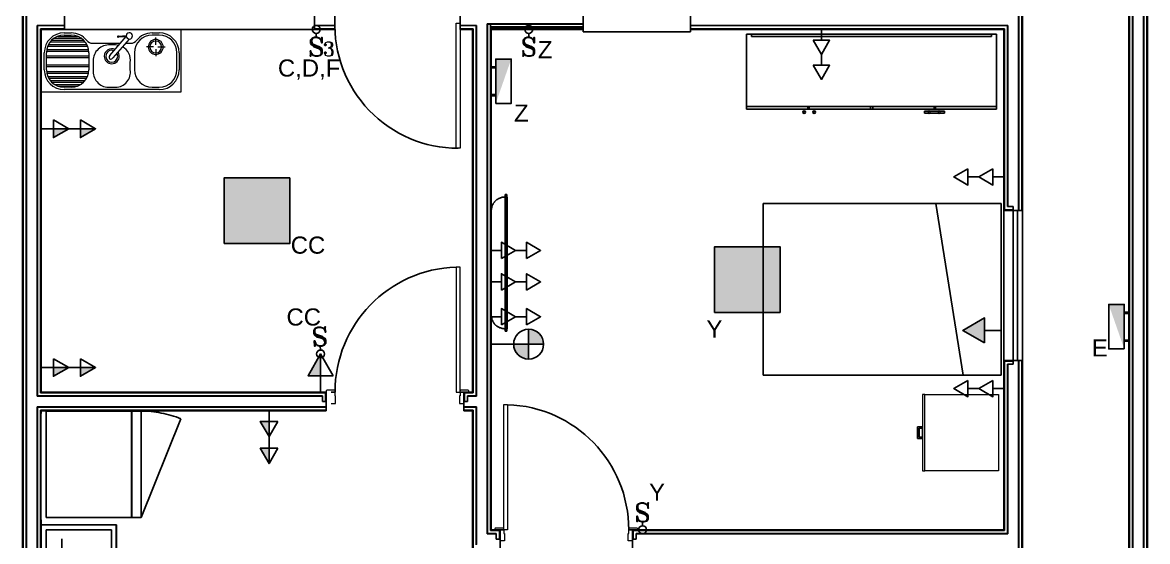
# Model space of a CAD drawing. Header units: millimetres. Extents: x 3082 to 3316, y 298 to 342.
# Drawn here: x 3258.97 to 3267.97, y 323.55 to 327.7 of the extents above; entities that cross this region are included whole.
import ezdxf
from ezdxf.enums import TextEntityAlignment as Align

# ---------------------------------------------------------------- set-up
doc = ezdxf.new("R2010")
doc.units = ezdxf.units.MM
doc.header["$MEASUREMENT"] = 0
for name, pattern in [('CONTINU', [0]), ('Oculta', [7.14375, 4.7625, -2.38125]), ('Traço', [20.833333, 10.416667, -10.416667])]:
    doc.linetypes.add(name, pattern=pattern)
for name, color, linetype in [('-HIDRO', 8, 'CONTINUOUS'), ('eletroduto parede e teto', 2, 'CONTINU'), ('Especificações', 3, 'CONTINUOUS'), ('PL09', 9, 'CONTINUOUS'), ('PL3', 3, 'CONTINUOUS'), ('Pontos Elétricos', 3, 'CONTINUOUS'), ('Pontos Luminotécnicos', 3, 'CONTINUOUS'), ('PONTOS_ELETRICOS', 2, 'CONTINUOUS')]:
    doc.layers.add(name, color=color, linetype=linetype)
doc.styles.add('ARIAL', font='arial.ttf', dxfattribs={"height": 2})
doc.styles.add('INTERRUPTOR', font='romant__.ttf', dxfattribs={"height": 0.6})

# ---------------------------------------------------------------- blocks, each defined once
blk = doc.blocks.new('terreo')
at = {"layer": '-HIDRO'}
for p, q in [((4.28, 15.855), (4.28, -11.135)), ((4.2825, 15.8575), (4.2825, -11.1375)), ((4.2525, 15.8275), (4.2525, -11.1075)), ((4.255, 15.83), (4.255, -11.11)), ((4.1375, 15.7125), (4.1375, -6.0925)), ((4.14, 15.715), (4.14, -6.095)), ((4.165, 15.74), (4.165, -6.12)), ((4.1675, 15.7425), (4.1675, -6.1225)), ((3.2525, 11.56), (3.2525, 9.0632)), ((3.255, 11.56), (3.255, 9.0632)), ((3.28, 11.56), (3.28, 9.0632)), ((3.2825, 11.56), (3.2825, 9.0632)), ((-4.7125, 0.7925), (-4.7125, 10.66)), ((-4.71, 0.7925), (-4.71, 10.6575)), ((-4.685, 0.7925), (-4.685, 10.63)), ((-4.6825, 0.7925), (-4.6825, 10.6275)), ((-4.3784, 10.66), (-4.3784, 10.51)), ((-2.3784, 10.66), (-2.3784, 10.51)), ((-4.3784, 10.5425), (-4.5975, 10.5425)), ((-4.5975, 7.5775), (-4.5975, 10.5425)), ((-4.3784, 10.54), (-4.595, 10.54)), ((-4.595, 7.58), (-4.595, 10.54)), ((-2.2159, 10.5425), (-2.3784, 10.5425)), ((-2.2159, 10.54), (-2.3784, 10.54)), ((-1.0825, 10.5425), (-1.215, 10.5425)), ((-1.085, 10.54), (-1.215, 10.54)), ((-1.085, 10.54), (-1.085, 7.58)), ((-1.0825, 10.5425), (-1.0825, 7.5775)), ((-0.9975, 10.555), (-0.9975, 6.4775)), ((-0.23, 10.555), (-0.9975, 10.555)), ((-0.995, 10.5525), (-0.995, 6.48)), ((-0.23, 10.5525), (-0.995, 10.5525)), ((-0.97, 6.505), (-0.97, 10.5525)), ((3.1675, 10.5425), (0.63, 10.5425)), ((3.165, 10.54), (0.63, 10.54)), ((3.165, 10.54), (3.165, 9.0932)), ((3.1675, 10.5425), (3.1675, 9.0932)), ((-4.3784, 10.515), (-4.57, 10.515)), ((-4.57, 7.605), (-4.57, 10.515)), ((-4.5675, 10.5125), (-4.5675, 10.515)), ((-4.3784, 10.5125), (-4.5675, 10.5125)), ((-4.5675, 7.6075), (-4.5675, 10.5125)), ((-4.565, 10.5125), (-4.565, 10.51)), ((-2.3784, 10.51), (-4.3784, 10.51)), ((-2.2159, 10.515), (-2.3784, 10.515)), ((-2.2159, 10.5125), (-2.3784, 10.5125)), ((-1.11, 10.515), (-1.215, 10.515)), ((-1.1125, 10.5125), (-1.215, 10.5125)), ((-1.115, 10.51), (-1.115, 10.5125)), ((-1.1125, 10.515), (-1.1125, 7.6075)), ((-1.11, 10.515), (-1.11, 7.605)), ((-0.23, 10.53), (-0.97, 10.53)), ((-0.9675, 10.515), (-0.9675, 10.53)), ((-0.23, 10.52), (-0.9675, 10.52)), ((-0.9675, 10.515), (-0.9675, 6.505)), ((-0.23, 10.515), (-0.9675, 10.515)), ((-0.965, 10.515), (-0.965, 10.51)), ((-0.23, 10.51), (-0.23, 10.49)), ((-0.23, 10.49), (0.63, 10.49)), ((3.14, 10.515), (0.63, 10.515)), ((3.1375, 10.5125), (0.63, 10.5125)), ((0.63, 10.49), (0.63, 10.51)), ((1.0781, 10.4732), (3.0781, 10.4732)), ((1.0781, 9.8932), (1.0781, 10.4732)), ((1.1181, 10.4732), (3.0381, 10.4732)), ((1.1181, 10.4732), (1.1181, 10.4532)), ((3.0381, 10.4532), (1.1181, 10.4532)), ((3.0381, 10.4532), (3.0381, 10.4732)), ((3.0781, 10.4732), (3.0781, 9.8932)), ((3.135, 10.51), (3.135, 10.5125)), ((3.1375, 10.515), (3.1375, 9.0657)), ((3.14, 10.515), (3.14, 9.0682)), ((1.0781, 9.8932), (1.5681, 9.8932)), ((1.0781, 9.8932), (1.0781, 9.8732)), ((3.0781, 9.8932), (1.0781, 9.8932)), ((1.5681, 9.8732), (1.0781, 9.8732)), ((1.5681, 9.8932), (1.5681, 9.8732)), ((1.5781, 9.8732), (1.5681, 9.8732)), ((1.5781, 9.8932), (2.0681, 9.8932)), ((1.5781, 9.8932), (1.5781, 9.8732)), ((2.0681, 9.8732), (1.5781, 9.8732)), ((2.0681, 9.8932), (2.0681, 9.8732)), ((2.0881, 9.8732), (2.0681, 9.8732)), ((2.0881, 9.8932), (2.5781, 9.8932)), ((2.0881, 9.8932), (2.0881, 9.8732)), ((2.5781, 9.8732), (2.0881, 9.8732)), ((2.5316, 9.8557), (2.5, 9.8557)), ((2.5, 9.8482), (2.5, 9.8557)), ((2.5, 9.8407), (2.5, 9.8482)), ((2.5, 9.8407), (2.5322, 9.8407)), ((2.5435, 9.8407), (2.6119, 9.8407)), ((2.6127, 9.8557), (2.5446, 9.8557)), ((2.5781, 9.8932), (2.5781, 9.8732)), ((2.5881, 9.8732), (2.5781, 9.8732)), ((2.5881, 9.8932), (3.0781, 9.8932)), ((2.5881, 9.8932), (2.5881, 9.8732)), ((3.0781, 9.8732), (2.5881, 9.8732)), ((2.6242, 9.8407), (2.66, 9.8407)), ((2.66, 9.8557), (2.6246, 9.8557)), ((2.66, 9.8557), (2.66, 9.8482)), ((2.66, 9.8482), (2.66, 9.8407)), ((3.0781, 9.8932), (3.0781, 9.8732)), ((-0.84, 9.1896), (-0.855, 9.1896)), ((-0.855, 9.1746), (-0.855, 9.1896)), ((-0.84, 9.1896), (-0.84, 9.1746)), ((-0.855, 8.112), (-0.855, 9.1746)), ((-0.84, 9.1746), (-0.84, 8.112)), ((-0.837, 9.1696), (-0.84, 9.1696)), ((-0.837, 9.1696), (-0.837, 8.117)), ((1.21, 9.1176), (1.21, 7.7456)), ((3.115, 9.1176), (1.21, 9.1176)), ((2.8102, 7.7456), (2.5923, 9.1176)), ((3.115, 9.1176), (3.115, 7.7456)), ((3.165, 9.0932), (3.21, 9.0932)), ((3.21, 9.0632), (3.21, 9.0932)), ((3.135, 7.8632), (3.135, 9.0632)), ((3.285, 9.0632), (3.135, 9.0632)), ((3.1375, 9.0657), (3.21, 9.0657)), ((3.14, 9.0682), (3.21, 9.0682)), ((3.21, 7.8632), (3.21, 9.0632)), ((3.245, 7.8632), (3.245, 9.0632)), ((3.285, 9.0632), (3.285, 7.8632)), ((-4.565, 8.76), (-4.565, 8.61)), ((-0.855, 8.097), (-0.855, 8.112)), ((-0.84, 8.117), (-0.837, 8.117)), ((-0.84, 8.112), (-0.84, 8.097)), ((-0.855, 8.097), (-0.84, 8.097)), ((3.135, 7.8632), (3.285, 7.8632)), ((3.1375, 7.8607), (3.1375, 6.5075)), ((3.21, 7.8607), (3.1375, 7.8607)), ((3.14, 7.8582), (3.14, 6.505)), ((3.21, 7.8582), (3.14, 7.8582)), ((3.165, 7.8332), (3.165, 6.48)), ((3.21, 7.8332), (3.165, 7.8332)), ((3.1675, 7.8332), (3.1675, 6.4775)), ((3.21, 7.8332), (3.21, 7.8632)), ((3.2525, 7.8632), (3.2525, 3.9014)), ((3.255, 7.8632), (3.255, 3.9014)), ((3.28, 7.8632), (3.28, 3.9014)), ((3.2825, 7.8632), (3.2825, 3.9014)), ((3.115, 7.7456), (1.21, 7.7456)), ((-2.3156, 7.5775), (-4.5975, 7.5775)), ((-4.595, 7.58), (-2.3156, 7.58)), ((-4.5675, 7.605), (-4.57, 7.605)), ((-4.5675, 7.6075), (-3.56, 7.6075)), ((-2.2906, 7.605), (-4.5675, 7.605)), ((-3.565, 7.61), (-3.415, 7.61)), ((-2.2881, 7.6075), (-3.56, 7.6075)), ((-2.3156, 7.535), (-2.3156, 7.58)), ((-2.2906, 7.535), (-2.2906, 7.605)), ((-2.2881, 7.535), (-2.2881, 7.6075)), ((-1.1825, 7.6075), (-1.1825, 7.535)), ((-1.1125, 7.6075), (-1.1825, 7.6075)), ((-1.11, 7.605), (-1.18, 7.605)), ((-1.18, 7.605), (-1.18, 7.535)), ((-1.085, 7.58), (-1.155, 7.58)), ((-1.155, 7.58), (-1.155, 7.535)), ((-1.0825, 7.5775), (-1.155, 7.5775)), ((-2.2856, 7.4925), (-4.5975, 7.4925)), ((-4.5975, 0.8225), (-4.5975, 7.4925)), ((-2.2856, 7.49), (-4.595, 7.49)), ((-4.595, 0.8225), (-4.595, 7.49)), ((-2.3156, 7.535), (-2.2856, 7.535)), ((-1.185, 7.535), (-1.155, 7.535)), ((-1.0825, 7.4925), (-1.185, 7.4925)), ((-1.085, 7.49), (-1.185, 7.49)), ((-1.085, 7.49), (-1.085, 6.39)), ((-1.0825, 7.4925), (-1.0825, 6.3925)), ((-2.2856, 7.465), (-4.57, 7.465)), ((-4.57, 0.7975), (-4.57, 7.465)), ((-4.5675, 0.795), (-4.5675, 7.465)), ((-2.2856, 7.4625), (-4.5675, 7.4625)), ((-4.565, 7.4625), (-4.565, 7.46)), ((-4.5266, 7.4588), (-3.8428, 7.4588)), ((-4.5266, 6.6088), (-4.5266, 7.4588)), ((-3.7666, 7.4588), (-3.8428, 7.4588)), ((-3.8428, 7.4588), (-3.8428, 6.6088)), ((-3.8428, 7.4588), (-3.8428, 6.6088)), ((-3.7666, 7.4588), (-3.8396, 7.4588)), ((-3.8396, 7.4588), (-3.8396, 6.6088)), ((-3.7666, 6.6088), (-3.7666, 7.4588)), ((-3.7666, 6.6088), (-3.7666, 7.4588)), ((-1.11, 7.465), (-1.185, 7.465)), ((-1.1125, 7.4625), (-1.185, 7.4625)), ((-1.115, 7.46), (-1.115, 7.4625)), ((-1.1125, 7.465), (-1.1125, 6.3625)), ((-1.11, 7.465), (-1.11, 6.3625)), ((2.4844, 7.3338), (2.4463, 7.3338)), ((2.4463, 7.3338), (2.4463, 7.2385)), ((2.459, 7.3211), (2.4844, 7.3211)), ((2.459, 7.2512), (2.459, 7.3211)), ((2.4844, 7.3338), (2.4844, 7.3211)), ((2.4844, 7.3242), (2.4844, 7.248)), ((2.4844, 7.3211), (2.4844, 7.2512)), ((2.4463, 7.2385), (2.4844, 7.2385)), ((2.4844, 7.2512), (2.459, 7.2512)), ((2.4844, 7.2385), (2.4844, 7.2512)), ((-3.8428, 6.6088), (-4.5266, 6.6088)), ((-3.8428, 6.6088), (-3.7666, 6.6088)), ((-3.8396, 6.6088), (-3.7666, 6.6088)), ((-4.565, 6.5486), (-3.9638, 6.5486)), ((-4.5269, 6.5105), (-4.0019, 6.5105)), ((-4.5269, 5.5105), (-4.5269, 6.5105)), ((-4.0019, 6.5105), (-4.0019, 5.5105)), ((-3.9638, 6.5486), (-3.9638, 5.4724)), ((-0.925, 6.48), (-0.995, 6.48)), ((-0.9, 6.505), (-0.97, 6.505)), ((-0.965, 6.51), (-0.9675, 6.51)), ((-0.8975, 6.5075), (-0.9675, 6.5075)), ((-0.925, 6.435), (-0.925, 6.48)), ((-0.9, 6.435), (-0.9, 6.505)), ((-0.8975, 6.435), (-0.8975, 6.5075)), ((0.1675, 6.5075), (0.1675, 6.435)), ((3.1375, 6.5075), (0.1675, 6.5075)), ((3.14, 6.505), (0.17, 6.505)), ((0.17, 6.505), (0.17, 6.435)), ((3.165, 6.48), (0.195, 6.48)), ((0.195, 6.48), (0.195, 6.435)), ((-4.3999, 6.3613), (-4.3999, 6.4375)), ((-0.925, 6.4775), (-0.9975, 6.4775)), ((-0.925, 6.435), (-0.895, 6.435)), ((0.165, 6.435), (0.195, 6.435)), ((3.1675, 6.4775), (0.195, 6.4775))]:
    blk.add_line(p, q, dxfattribs=at)
at = {"layer": '-HIDRO', "lineweight": 25}
for p, q in [((4.285, -11.14), (4.285, 15.86)), ((4.135, 15.71), (4.135, -6.09)), ((3.285, 9.0632), (3.285, 11.56)), ((-4.715, 10.66), (-4.715, 0.7925)), ((-4.3784, 10.51), (-4.3784, 10.66)), ((-2.3784, 10.66), (-2.3784, 10.51)), ((-2.2159, 10.51), (-2.2159, 10.66)), ((-1.215, 10.66), (-1.215, 10.51)), ((-0.23, 10.51), (-0.23, 10.66)), ((0.63, 10.66), (0.63, 10.51)), ((-4.565, 10.51), (-4.3784, 10.51)), ((-4.565, 8.76), (-4.565, 10.51)), ((-3.4784, 10.51), (-2.2159, 10.51)), ((-1.215, 10.51), (-1.115, 10.51)), ((-1.115, 10.51), (-1.115, 7.61)), ((-0.965, 6.51), (-0.965, 10.51)), ((-0.965, 10.51), (-0.23, 10.51)), ((0.63, 10.51), (3.135, 10.51)), ((3.135, 10.51), (3.135, 9.0632)), ((3.135, 9.0632), (3.285, 9.0632)), ((-4.565, 7.61), (-4.565, 8.61)), ((3.285, 7.8632), (3.135, 7.8632)), ((3.135, 7.8632), (3.135, 6.51)), ((3.285, 3.9014), (3.285, 7.8632)), ((-2.2856, 7.61), (-4.565, 7.61)), ((-2.2856, 7.46), (-2.2856, 7.61)), ((-1.115, 7.61), (-1.185, 7.61)), ((-1.185, 7.61), (-1.185, 7.46)), ((-4.565, 7.46), (-2.2856, 7.46)), ((-4.565, 7.4386), (-4.565, 7.46)), ((-1.185, 7.46), (-1.115, 7.46)), ((-1.115, 7.46), (-1.115, 6.36)), ((-4.565, 0.7925), (-4.565, 6.5886)), ((-0.895, 6.51), (-0.965, 6.51)), ((-0.895, 6.36), (-0.895, 6.51)), ((3.135, 6.51), (0.165, 6.51)), ((0.165, 6.51), (0.165, 6.36))]:
    blk.add_line(p, q, dxfattribs=at)
at = {"layer": '-HIDRO', "lineweight": 9}
for p, q in [((-1.245, 10.5601), (-1.215, 10.5601)), ((-1.245, 9.56), (-1.245, 10.5601)), ((-1.215, 10.5601), (-1.215, 9.56)), ((-4.565, 10.51), (-4.565, 10.01)), ((-3.445, 10.51), (-4.565, 10.51)), ((-4.4598, 10.4406), (-4.2477, 10.4406)), ((-4.4335, 10.4542), (-4.2741, 10.4542)), ((-4.3827, 10.4818), (-4.3249, 10.4818)), ((-4.3827, 10.4638), (-4.3249, 10.4638)), ((-4.0163, 10.3012), (-3.8846, 10.4526)), ((-3.9478, 10.4569), (-3.8849, 10.4613)), ((-3.8859, 10.4512), (-3.9471, 10.4469)), ((-3.6782, 10.4818), (-3.6204, 10.4818)), ((-3.6204, 10.4638), (-3.6782, 10.4638)), ((-3.6493, 10.3878), (-3.6493, 10.4443)), ((-3.445, 10.01), (-3.445, 10.51)), ((-4.5201, 10.3503), (-4.1874, 10.3503)), ((-4.5123, 10.3767), (-4.1953, 10.3767)), ((-4.5058, 10.3904), (-4.2017, 10.3904)), ((-4.493, 10.4099), (-4.2145, 10.4099)), ((-4.4808, 10.4236), (-4.2267, 10.4236)), ((-4.1538, 10.3988), (-3.9314, 10.3988)), ((-3.9697, 10.3858), (-4.0275, 10.3858)), ((-3.862, 10.433), (-3.9936, 10.2815)), ((-3.8916, 10.3988), (-3.8493, 10.3988)), ((-3.6673, 10.3698), (-3.7237, 10.3698)), ((-3.6493, 10.3517), (-3.6493, 10.2953)), ((-3.6312, 10.3698), (-3.5748, 10.3698)), ((-4.5407, 10.187), (-4.5407, 10.3238)), ((-4.5227, 10.187), (-4.5227, 10.3238)), ((-4.5227, 10.2984), (-4.1849, 10.2984)), ((-4.5227, 10.2848), (-4.1849, 10.2848)), ((-4.5221, 10.3367), (-4.1855, 10.3367)), ((-4.1849, 10.3238), (-4.1849, 10.187)), ((-3.8182, 10.3238), (-3.8182, 10.187)), ((-3.4804, 10.187), (-3.4804, 10.3238)), ((-3.4624, 10.3238), (-3.4624, 10.187)), ((-4.5227, 10.226), (-4.1849, 10.226)), ((-4.5227, 10.2124), (-4.1849, 10.2124)), ((-4.5221, 10.174), (-4.1855, 10.174)), ((-4.1485, 10.2529), (-4.1485, 10.187)), ((-3.8525, 10.187), (-3.8525, 10.2458)), ((-4.5201, 10.1604), (-4.1874, 10.1604)), ((-4.5123, 10.134), (-4.1953, 10.134)), ((-4.5058, 10.1204), (-4.2017, 10.1204)), ((-4.493, 10.1008), (-4.2145, 10.1008)), ((-4.4808, 10.0872), (-4.2267, 10.0872)), ((-4.565, 10.01), (-3.445, 10.01)), ((-4.4598, 10.0702), (-4.2477, 10.0702)), ((-4.4335, 10.0565), (-4.2741, 10.0565)), ((-4.3249, 10.047), (-4.3827, 10.047)), ((-3.6782, 10.029), (-4.3827, 10.029)), ((-4.0275, 10.047), (-3.9697, 10.047)), ((-3.6782, 10.047), (-3.6204, 10.047)), ((-3.6204, 10.029), (-3.6782, 10.029)), ((-1.215, 9.56), (-1.245, 9.56))]:
    blk.add_line(p, q, dxfattribs=at)
at = {"layer": '-HIDRO', "lineweight": 13}
for p, q in [((3.21, 7.8632), (3.21, 9.0632)), ((3.245, 7.8632), (3.245, 9.0632)), ((-1.215, 8.61), (-1.245, 8.61)), ((-1.245, 8.61), (-1.245, 7.61)), ((-1.215, 7.61), (-1.215, 8.61)), ((-2.285, 7.62), (-2.285, 7.61)), ((-2.22, 7.625), (-2.28, 7.625)), ((-2.245, 7.61), (-2.215, 7.61)), ((-2.215, 7.61), (-2.245, 7.61)), ((-2.215, 7.61), (-2.215, 7.62)), ((-2.215, 7.58), (-2.215, 7.61)), ((-2.21, 7.58), (-2.215, 7.58)), ((-2.21, 7.52), (-2.21, 7.58)), ((-1.245, 7.61), (-1.215, 7.61)), ((-1.22, 7.58), (-1.22, 7.52)), ((-1.215, 7.58), (-1.22, 7.58)), ((-1.215, 7.61), (-1.185, 7.61)), ((-1.185, 7.61), (-1.215, 7.61)), ((-1.215, 7.61), (-1.215, 7.58)), ((-1.15, 7.625), (-1.21, 7.625)), ((-1.145, 7.61), (-1.145, 7.62)), ((-2.245, 7.52), (-2.21, 7.52)), ((-1.22, 7.52), (-1.185, 7.52)), ((-0.865, 7.51), (-0.835, 7.51)), ((-0.865, 6.51), (-0.865, 7.51)), ((-0.835, 7.51), (-0.835, 6.51)), ((-0.935, 6.51), (-0.935, 6.52)), ((-0.93, 6.525), (-0.87, 6.525)), ((-0.865, 6.51), (-0.895, 6.51)), ((-0.895, 6.51), (-0.865, 6.51)), ((-0.835, 6.51), (-0.865, 6.51)), ((-0.865, 6.51), (-0.865, 6.48)), ((-0.865, 6.48), (-0.86, 6.48)), ((-0.86, 6.48), (-0.86, 6.42)), ((0.13, 6.42), (0.13, 6.48)), ((0.13, 6.48), (0.135, 6.48)), ((0.135, 6.51), (0.135, 6.52)), ((0.165, 6.51), (0.135, 6.51)), ((0.135, 6.51), (0.165, 6.51)), ((0.135, 6.48), (0.135, 6.51)), ((0.14, 6.525), (0.2, 6.525)), ((0.205, 6.52), (0.205, 6.51)), ((-0.86, 6.42), (-0.895, 6.42)), ((0.165, 6.42), (0.13, 6.42))]:
    blk.add_line(p, q, dxfattribs=at)
at = {"layer": '-HIDRO', "lineweight": 5}
for p, q in [((2.4844, 7.5909), (2.4844, 6.9813)), ((2.5035, 7.5909), (2.4844, 7.5909)), ((2.5035, 6.9813), (2.5035, 7.5909)), ((2.5035, 7.5909), (3.094, 7.5909)), ((3.094, 7.5909), (3.094, 6.9813)), ((2.4844, 6.9813), (2.5035, 6.9813)), ((3.094, 6.9813), (2.5035, 6.9813))]:
    blk.add_line(p, q, dxfattribs=at)
at = {"layer": '-HIDRO', "linetype": 'Oculta'}
blk.add_line((-3.4482, 7.397), (-3.7666, 6.6088), dxfattribs=at)
at = {"layer": '-HIDRO', "linetype": 'Traço', "lineweight": 5}
for p, q in [((-3.965, 6.5486), (-4.565, 6.5486)), ((-3.965, 5.4486), (-3.965, 6.5486))]:
    blk.add_line(p, q, dxfattribs=at)
at = {"layer": '-HIDRO'}
for centre, radius, start, end in [((-1.2316, 10.5443), 0.9843, 177.62736, 270.09252), ((1.5381, 9.8482), 0.01, 0, 180), ((1.5381, 9.8482), 0.01, 180, 0), ((1.538, 9.8482), 0.0075, 0, 180), ((1.538, 9.8482), 0.0075, 180, 0), ((1.6181, 9.8482), 0.01, 0, 180), ((1.6181, 9.8482), 0.01, 180, 0), ((1.6181, 9.8482), 0.0075, 0, 180), ((1.6181, 9.8482), 0.0075, 180, 0), ((2.5381, 9.8482), 0.01, 0, 180), ((2.5381, 9.8482), 0.01, 180, 0), ((2.538, 9.8482), 0.0075, 0, 180), ((2.538, 9.8482), 0.0075, 180, 0), ((2.6181, 9.8482), 0.01, 0, 180), ((2.6181, 9.8482), 0.01, 180, 0), ((2.6181, 9.8482), 0.0075, 0, 180), ((2.6181, 9.8482), 0.0075, 180, 0), ((-1.215, 7.61), 1, 91.71913, 180), ((-0.865, 6.51), 1, 0, 88.28087)]:
    blk.add_arc(centre, radius, start, end, dxfattribs=at)
at = {"layer": '-HIDRO', "lineweight": 9}
for centre, radius, start, end in [((-4.3827, 10.3238), 0.158, 90, 180), ((-4.3827, 10.3238), 0.14, 90, 180), ((-4.3249, 10.3238), 0.158, 38.28751, 90), ((-4.3249, 10.3238), 0.14, 0, 90), ((-3.8602, 10.4579), 0.025, 139, 319), ((-3.8602, 10.4579), 0.025, 319, 139), ((-3.6782, 10.3238), 0.14, 90, 180), ((-3.6782, 10.3238), 0.158, 90, 141.71249), ((-3.6204, 10.3238), 0.158, 0, 90), ((-3.6204, 10.3238), 0.14, 0, 90), ((-4.1538, 10.4588), 0.06, 218.28751, 270), ((-4.0245, 10.2609), 0.1249, 91.35778, 186.96646), ((-4.0007, 10.2956), 0.0599, 63.92693, 180), ((-3.9733, 10.2637), 0.1221, 76.83444, 88.30857), ((-3.9733, 10.2637), 0.1221, 351.54882, 61.78147), ((-3.8493, 10.4588), 0.06, 270, 321.71249), ((-3.6493, 10.3698), 0.0599, 0, 180), ((-3.6493, 10.3698), 0.0599, 180, 0), ((-3.6493, 10.3698), 0.0474, 0, 180), ((-3.6493, 10.3698), 0.0474, 180, 0), ((-4.0007, 10.2956), 0.0599, 180, 0), ((-4.0007, 10.2956), 0.0474, 67.96861, 180), ((-4.0007, 10.2956), 0.0474, 180, 0), ((-4.0007, 10.2956), 0.0474, 0, 31.0963), ((-4.0007, 10.2956), 0.0599, 0, 34.90004), ((-4.3827, 10.187), 0.158, 180, 270), ((-4.3827, 10.187), 0.14, 180, 270), ((-4.3249, 10.187), 0.14, 270, 0), ((-4.0245, 10.1718), 0.1249, 173.03354, 268.64222), ((-3.9733, 10.169), 0.1221, 271.69143, 8.45118), ((-3.6782, 10.187), 0.14, 180, 270), ((-3.6204, 10.187), 0.14, 270, 0), ((-3.6204, 10.187), 0.158, 270, 0)]:
    blk.add_arc(centre, radius, start, end, dxfattribs=at)
at = {"layer": '-HIDRO', "lineweight": 13}
for centre, start, end in [((-2.28, 7.62), 90, 180), ((-2.22, 7.62), 0, 90), ((-1.21, 7.62), 90, 180), ((-1.15, 7.62), 0, 90), ((-0.93, 6.52), 90, 180), ((-0.87, 6.52), 0, 90), ((0.14, 6.52), 90, 180), ((0.2, 6.52), 0, 90)]:
    blk.add_arc(centre, 0.005, start, end, dxfattribs=at)
at = {"layer": '-HIDRO', "linetype": 'Oculta'}
blk.add_arc((-3.7666, 6.6088), 0.85, 68.00349, 90, dxfattribs=at)
at = {"layer": '-HIDRO', "lineweight": 9}
for centre, major_axis, ratio in [((-3.9475, 10.4519), (0.00703, 0.00049), 0.709556), ((-4.0049, 10.2913), (0.0131, 0.0151), 0.75)]:
    blk.add_ellipse(centre, major_axis=major_axis, ratio=ratio, start_param=1.570796, end_param=4.712389, dxfattribs=at)
at = {"layer": '-HIDRO'}
for points in [[(-0.965, 9.0596), (-0.965, 9.0644), (-0.9644, 9.074), (-0.9616, 9.0881), (-0.9577, 9.0995), (-0.9537, 9.1083), (-0.9503, 9.1146), (-0.9465, 9.1208), (-0.9423, 9.1266), (-0.9378, 9.1322), (-0.9328, 9.1374), (-0.9276, 9.1424), (-0.922, 9.1469), (-0.9162, 9.1511), (-0.908, 9.1562), (-0.8972, 9.1615), (-0.879, 9.1677), (-0.8646, 9.1696), (-0.855, 9.1696)], [(-0.965, 8.227), (-0.965, 8.2221), (-0.9644, 8.2125), (-0.9616, 8.1985), (-0.9577, 8.1871), (-0.9537, 8.1783), (-0.9503, 8.172), (-0.9465, 8.1659), (-0.9423, 8.16), (-0.9378, 8.1544), (-0.9328, 8.1492), (-0.9276, 8.1443), (-0.922, 8.1397), (-0.9162, 8.1355), (-0.908, 8.1304), (-0.8972, 8.1251), (-0.879, 8.1189), (-0.8646, 8.1171), (-0.855, 8.117)]]:
    blk.add_open_spline(points, degree=3, knots=[0, 0, 0, 0, 0.083333, 0.166667, 0.25, 0.291667, 0.333333, 0.375, 0.416667, 0.458333, 0.5, 0.541667, 0.583333, 0.625, 0.666667, 0.75, 0.833333, 1, 1, 1, 1], dxfattribs=at)
blk = doc.blocks.new('LUMINÁRIA.02')
at = {"layer": 'Pontos Luminotécnicos', "ltscale": 0.05}
h = blk.add_hatch(color=9, dxfattribs=at)
h.dxf.hatch_style = 1
h.paths.add_polyline_path([(0.35, 0), (0, 0), (0, -0.35), (0.35, -0.35)])
blk.add_lwpolyline([(0, -0.35), (0.35, -0.35), (0.35, 0), (0, 0)], close=True, dxfattribs=at)
blk = doc.blocks.new('arandela')
at = {"layer": 'eletroduto parede e teto'}
blk.add_hatch(color=9, dxfattribs=at).paths.add_polyline_path([(-0.0343, -0.1448), (0.0902, 0.2108), (-0.0343, 0.2108)])
at = {"layer": 'Pontos Luminotécnicos', "ltscale": 0.5}
for points in [[(-0.0343, -0.1448), (0.0902, -0.1448), (0.0902, 0.2108), (-0.0343, 0.2108)], [(-0.0698, 0.1486), (-0.0343, 0.1486), (-0.0343, 0.1397), (-0.0698, 0.1397)], [(-0.0698, -0.0826), (-0.0343, -0.0826), (-0.0343, -0.0737), (-0.0698, -0.0737)]]:
    blk.add_lwpolyline(points, close=True, dxfattribs=at)
blk = doc.blocks.new('Tomada Média')
at = {"layer": 'PL3'}
blk.add_line((0, 0.08), (0, 0), dxfattribs=at)
blk.add_lwpolyline([(-0.06, 0.08), (0, 0.1839), (0.06, 0.08)], close=True, dxfattribs=at)
blk = doc.blocks.new('TOMADA ALTA SIMPLES.01')
at = {"layer": 'Pontos Elétricos'}
h = blk.add_hatch(color=251, dxfattribs=at)
h.dxf.hatch_style = 1
h.paths.add_polyline_path([(0.0892, -0.0669), (0.2051, 0), (0.0892, 0.0669)])
at = {"layer": 'Pontos Elétricos', "xscale": 1.115026295692639, "yscale": 1.115026295692639, "zscale": 1.115026295692639, "rotation": 270}
blk.add_blockref('Tomada Média', (0, 0), dxfattribs=at)
blk = doc.blocks.new('TOMADA DUPLA BAIXA.01')
at = {"layer": 'PL3'}
for p, q in [((-0.1472, 0), (-0.1026, 0)), ((-0.0446, 0), (0, 0))]:
    blk.add_line(p, q, dxfattribs=at)
for points in [[(-0.1472, 0.0335), (-0.2051, 0), (-0.1472, -0.0335)], [(-0.0446, 0.0335), (-0.1026, 0), (-0.0446, -0.0335)]]:
    blk.add_lwpolyline(points, close=True, dxfattribs=at)
blk = doc.blocks.new('POMNTO DUPLO1.15')
at = {"layer": 'Pontos Elétricos'}
h = blk.add_hatch(color=251, dxfattribs=at)
h.dxf.hatch_style = 1
h.paths.add_polyline_path([(0, 0.1026), (0, 0.0446), (0.0335, 0.0446)])
h.paths.add_polyline_path([(0, 0.2051), (0, 0.1472), (0.0335, 0.1472)])
at = {"layer": 'PL3'}
for p, q in [((0, 0.2051), (0, 0.1026)), ((0, 0.1026), (0, 0))]:
    blk.add_line(p, q, dxfattribs=at)
for points in [[(-0.0335, 0.1472), (0, 0.2051), (0.0335, 0.1472)], [(-0.0335, 0.0446), (0, 0.1026), (0.0335, 0.0446)]]:
    blk.add_lwpolyline(points, close=True, dxfattribs=at)
blk = doc.blocks.new('I_i3')
at = {"layer": 'PONTOS_ELETRICOS'}
blk.add_line((0, -0.0647), (0, -0.0317), dxfattribs=at)
blk.add_circle((0, 0), 0.0317, dxfattribs=at)
at = {"layer": 'PONTOS_ELETRICOS', "style": 'INTERRUPTOR'}
blk.add_text('S', height=0.15, dxfattribs=at).set_placement((-0.0005, -0.1399), align=Align.MIDDLE)
blk.add_text('3', height=0.1125, dxfattribs=at).set_placement((0.0514, -0.2127))
blk = doc.blocks.new('I_i1')
at = {"layer": 'PONTOS_ELETRICOS'}
blk.add_line((0, -0.0647), (0, -0.0317), dxfattribs=at)
blk.add_circle((0, 0), 0.0317, dxfattribs=at)
at = {"layer": 'PONTOS_ELETRICOS', "style": 'INTERRUPTOR'}
blk.add_text('S', height=0.15, dxfattribs=at).set_placement((-0.0005, -0.1399), align=Align.MIDDLE)
blk = doc.blocks.new('Tomada Alta')
at = {"layer": 'PL09'}
blk.add_hatch(color=251, dxfattribs=at).paths.add_polyline_path([(0, 0.08), (0.06, 0.08), (0, 0.1839)])
at = {"layer": 'PL3'}
blk.add_line((0, 0.1839), (0, 0), dxfattribs=at)
blk.add_lwpolyline([(-0.06, 0.08), (0, 0.1839), (0.06, 0.08)], close=True, dxfattribs=at)

msp = doc.modelspace()

# ---------------------------------------------------------------- hatches: boundary and pattern name
at = {"layer": 'Pontos Elétricos'}
h = msp.add_hatch(color=251, dxfattribs=at)
h.paths.add_polyline_path([(3263.1378, 325.1249, 0.414214), (3263.0181, 325.2446), (3263.0181, 325.1249)])
h.paths.add_polyline_path([(3263.0181, 325.1249), (3262.8984, 325.1249, 0.414214), (3263.0181, 325.0052)])

# ---------------------------------------------------------------- linework, layer by layer
for p, q in [((3263.0181, 325.0052), (3263.0181, 325.2446)), ((3262.8984, 325.1249), (3262.7189, 325.1249)), ((3263.1378, 325.1249), (3262.8984, 325.1249))]:
    msp.add_line(p, q, dxfattribs=at)
msp.add_circle((3263.0181, 325.1249), 0.1197, dxfattribs=at)

# ---------------------------------------------------------------- block references
at = {"layer": 'eletroduto parede e teto'}
for name, p in [('terreo', (3263.6839, 317.1316)), ('arandela', (3262.7887, 327.1941))]:
    msp.add_blockref(name, p, dxfattribs=at)
at = {"layer": 'eletroduto parede e teto', "xscale": -1}
msp.add_blockref('arandela', (3267.7489, 325.2316), dxfattribs=at)
at = {"layer": 'Especificações'}
for name, p in [('I_i3', (3261.3191, 327.6416)), ('I_i1', (3263.0189, 327.6416))]:
    msp.add_blockref(name, p, dxfattribs=at)
for p, rotation in [((3261.3533, 325.0468), 182.2104911625581), ((3263.9296, 323.6416), 180)]:
    msp.add_blockref('I_i1', p, dxfattribs=dict(at, rotation=rotation))
at = {"layer": 'Pontos Elétricos'}
for name, p, xscale, yscale, zscale, rotation in [('TOMADA DUPLA BAIXA.01', (3265.3608, 327.6416), 1.95, 1.95, 1.95, 90), ('POMNTO DUPLO1.15', (3259.123, 326.8472), 2.1, 2.1, 2.1, 270.0000000000094), ('TOMADA DUPLA BAIXA.01', (3262.7139, 325.8744), 1.95, 1.95, 1.95, 180), ('TOMADA DUPLA BAIXA.01', (3262.7139, 325.6227), 1.95, 1.95, 1.95, 180), ('TOMADA DUPLA BAIXA.01', (3262.7139, 325.3447), 1.95, 1.95, 1.95, 180), ('TOMADA ALTA SIMPLES.01', (3266.7989, 325.2353), 1.5, 1.5, 1.5, 180), ('POMNTO DUPLO1.15', (3259.123, 324.9385), 2.1, 2.1, 2.1, 270.0000000000094), ('POMNTO DUPLO1.15', (3260.9417, 324.6016), 2.1, 2.1, 2.1, 180.0000000000094)]:
    msp.add_blockref(name, p, dxfattribs=dict(at, xscale=xscale, yscale=yscale, zscale=zscale, rotation=rotation))
for name, p, xscale, yscale, zscale in [('TOMADA DUPLA BAIXA.01', (3266.8189, 326.4624), 1.95, 1.95, 1.95), ('Tomada Alta', (3261.3533, 324.7391), -1.672539443548199, 1.672539443548199, 1.672539443548199), ('TOMADA DUPLA BAIXA.01', (3266.8189, 324.7706), 1.95, 1.95, 1.95)]:
    msp.add_blockref(name, p, dxfattribs=dict(at, xscale=xscale, yscale=yscale, zscale=zscale))
at = {"layer": 'Pontos Luminotécnicos', "xscale": 1.5, "yscale": 1.5, "zscale": 1.5}
for p in [(3260.5814, 326.4541), (3264.5051, 325.9041)]:
    msp.add_blockref('LUMINÁRIA.02', p, dxfattribs=at)

# ---------------------------------------------------------------- texts
at = {"layer": 'Pontos Elétricos', "color": 4, "style": 'ARIAL'}
for s, height, p in [('Z', 0.1369, (3263.1502, 327.4114)), ('C,D,F', 0.13689, (3261.2617, 327.2645)), ('Z', 0.1369, (3262.9592, 326.9038)), ('CC', 0.13689, (3261.2527, 325.8486)), ('CC', 0.13689, (3261.2189, 325.2739)), ('Y', 0.1369, (3264.5042, 325.1784)), ('E', 0.1369, (3267.5876, 325.0269)), ('Y', 0.1369, (3264.0449, 323.8741))]:
    msp.add_text(s, height=height, dxfattribs=at).set_placement(p, align=Align.CENTER)

doc.saveas('drawing.dxf')
